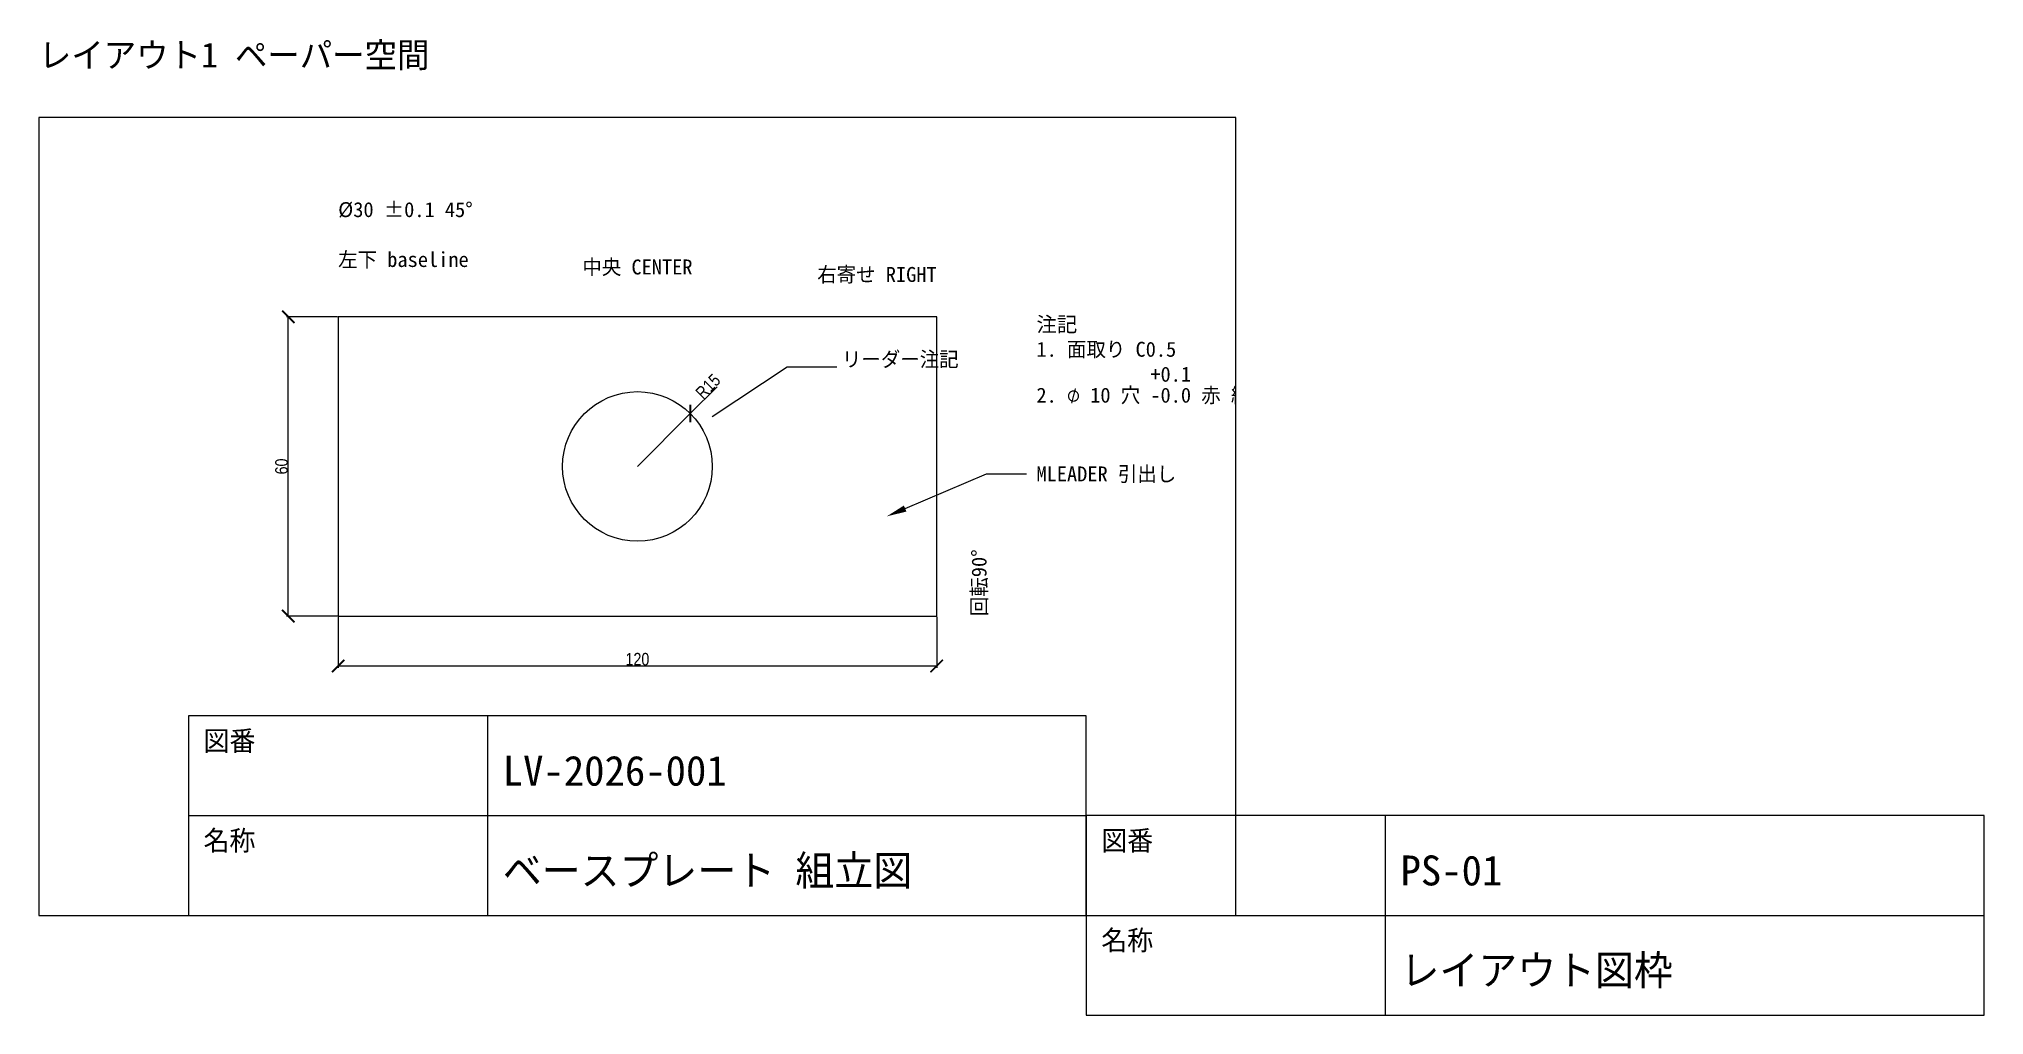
# Paper-space layout 'Layout1' of a CAD drawing. Header units: metres. Extents: x 20 to 410, y 10 to 206.
# The model-space entities are those that its viewports show. They can reach past a viewport. Long polylines and large blocks are cut down to what shows.
import ezdxf
from ezdxf import colors
from ezdxf.entities.mleader import LeaderData, LeaderLine
from ezdxf.enums import TextEntityAlignment as Align
from ezdxf.math import Vec2, Vec3

# ---------------------------------------------------------------- set-up
doc = ezdxf.new("R2010")
doc.units = ezdxf.units.M
for name, color, linetype in [('DIM', 3, 'Continuous'), ('FRAME', 7, 'Continuous'), ('TXT', 2, 'Continuous')]:
    doc.layers.add(name, color=color, linetype=linetype)
doc.styles.add('OpenSansCondensed-Light', font='OpenSansCondensed-Light.ttf')
doc.dimstyles.new('EZDXF', dxfattribs={"dimtxt": 0.25, "dimasz": 0.175, "dimexe": 0.375, "dimexo": 0.125, "dimgap": 0.1, "dimtad": 1, "dimlfac": 100, "dimzin": 12, "dimdsep": 46, "dimtxsty": 'OpenSansCondensed-Light', "dimblk": 'ARCHTICK', "dimcen": 2.5, "dimazin": 3, "dimtfac": 0.5, "dimtmove": 2, "dimatfit": 3})

# ---------------------------------------------------------------- blocks, each defined once
blk = doc.blocks.new('TITLE')
for p, q in [((60, 0), (60, 40)), ((0, 20), (180, 20))]:
    blk.add_line(p, q)
blk.add_lwpolyline([(0, 0), (180, 0), (180, 40), (0, 40)], close=True)
for s, p in [('図番', (3, 33)), ('名称', (3, 13))]:
    blk.add_text(s, height=4).set_placement(p)
for tag, p in [('DWGNO', (63, 26)), ('TITLE', (63, 6))]:
    blk.add_attdef(tag, p, '', height=6)
blk = doc.blocks.new('_ARCHTICK')
at = {"color": 0, "linetype": 'BYBLOCK', "const_width": 0.15}
blk.add_lwpolyline([(-0.5, -0.5), (0.5, 0.5)], dxfattribs=at)

msp = doc.modelspace()

# ---------------------------------------------------------------- linework, layer by layer
msp.add_lwpolyline([(0, 0), (120, 0), (120, 60), (0, 60)], close=True)
msp.add_circle((60, 30), 15)

# ---------------------------------------------------------------- block references
at = {"layer": 'FRAME'}
msp.add_blockref('TITLE', (-30, -60), dxfattribs=at).add_auto_attribs({'DWGNO': 'LV-2026-001', 'TITLE': 'ベースプレート 組立図'})

# ---------------------------------------------------------------- texts
at = {"layer": 'DIM'}
msp.add_text('リーダー注記', height=3, dxfattribs=at).set_placement((101, 50))
at = {"layer": 'TXT'}
for s, p in [('%%c30 %%p0.1 45%%d', (0, 80)), ('左下 baseline', (0, 70))]:
    msp.add_text(s, height=3, dxfattribs=at).set_placement(p)
msp.add_text('中央 CENTER', height=3, dxfattribs=at).set_placement((60, 70), align=Align.MIDDLE_CENTER)
msp.add_text('右寄せ RIGHT', height=3, dxfattribs=at).set_placement((120, 70), align=Align.TOP_RIGHT)
msp.add_text('回転90°', height=3, rotation=90, dxfattribs=at).set_placement((130, 0))
at = {"layer": 'TXT', "insert": (140, 60), "char_height": 3, "width": 60, "attachment_point": 1}
msp.add_mtext('{\\fMS Gothic|b1;注記}\\P1. 面取り C0.5\\P2. ⌀ 10 穴 \\S+0.1^-0.0; \\C1;赤\\C7; 終', dxfattribs=at)

# ---------------------------------------------------------------- dimensions: what is measured, and where the dimension line sits
at = {"layer": 'DIM'}
msp.add_linear_dim(base=(-10, 0), p1=(0, 0), p2=(0, 60), angle=90, dimstyle='EZDXF', override={"dimtxt": 2.5, "dimasz": 2.5, "dimlfac": 1}, dxfattribs=at).render()
msp.add_radius_dim(center=(60, 30), mpoint=(70.607, 40.607), dimstyle='EZDXF', override={"dimtxt": 2.5, "dimasz": 2.5, "dimlfac": 1}, dxfattribs=at).render()
msp.add_linear_dim(base=(0, -10), p1=(0, 0), p2=(120, 0), dimstyle='EZDXF', override={"dimtxt": 2.5, "dimasz": 2.5, "dimlfac": 1}, dxfattribs=at).render()

# ---------------------------------------------------------------- leaders
ml = msp.add_multileader_mtext('Standard')
ml.set_content('MLEADER 引出し')
ml.set_leader_properties(linetype='ByLayer')
ml.build(insert=Vec2(0, 0))
ctx = ml.context
ctx.base_point, ctx.char_height = Vec3(138, 28.5), 3
notes = []
notes.append((ctx, [(0, (1, 1, 0), (130, 28.5), (1, 0), 8, [(0, [(110, 20)], 0, [])])]))
ctx.mtext.insert = Vec3(140, 30)
msp.add_leader([(75, 40), (90, 50), (100, 50)], dimstyle='EZDXF', dxfattribs=at)
for ctx, leaders in notes:
    for number, flags, end, landing, length, lines in leaders:
        leader = LeaderData()
        leader.index, (leader.has_last_leader_line, leader.has_dogleg_vector, leader.attachment_direction) = number, flags
        leader.last_leader_point, leader.dogleg_vector, leader.dogleg_length = Vec3(end), Vec3(landing), length
        for number, points, colour, breaks in lines:
            line = LeaderLine()
            line.index, line.vertices, line.color, line.breaks = number, Vec3.list(points), colors.encode_raw_color(colour), breaks
            leader.lines.append(line)
        ctx.leaders.append(leader)

psp = doc.layouts.get("Layout1")

# ---------------------------------------------------------------- block references
psp.add_blockref('TITLE', (230, 10)).add_auto_attribs({'DWGNO': 'PS-01', 'TITLE': 'レイアウト図枠'})

# ---------------------------------------------------------------- texts
psp.add_text('レイアウト1 ペーパー空間', height=5).set_placement((20, 200))

# ---------------------------------------------------------------- viewports
at = {"layer": 'VIEWPORTS'}
psp.add_viewport(center=(140, 110), size=(240, 160), view_center_point=(60, 20), view_height=160, dxfattribs=at)

doc.saveas('drawing.dxf')
